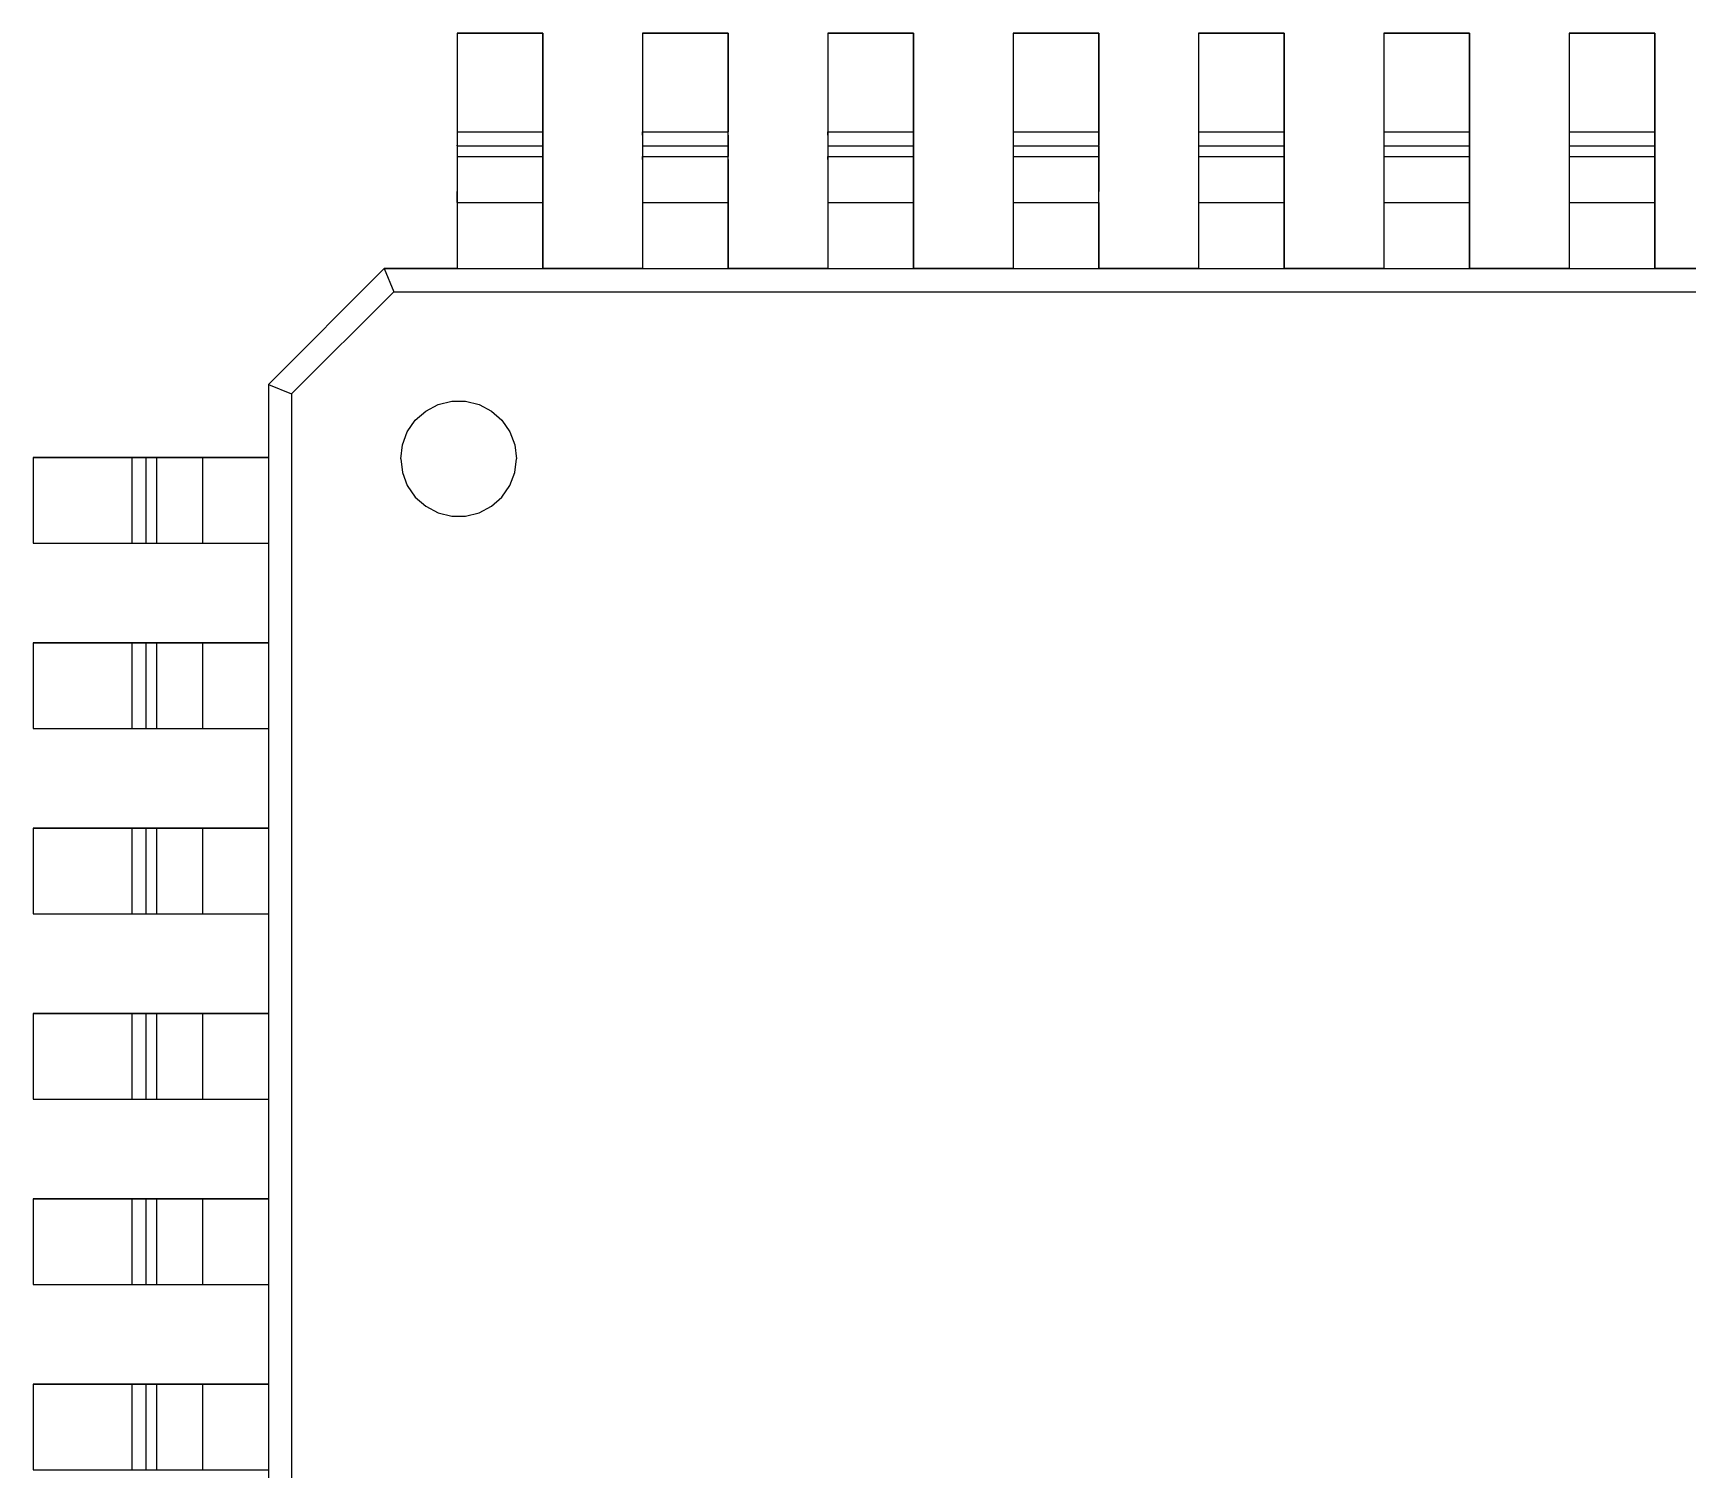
# Model space of a CAD drawing. Header units: inches. Extents: x 5 to 415, y -593 to 71.
# Drawn here: x 131.47 to 145.76, y -451.52 to -439.12 of the extents above; entities that cross this region are included whole.
import ezdxf

# ---------------------------------------------------------------- set-up
doc = ezdxf.new("R2010")
doc.units = ezdxf.units.IN
doc.header["$MEASUREMENT"] = 0

msp = doc.modelspace()

# ---------------------------------------------------------------- linework, layer by layer
at = {"color": 7, "true_color": 0xffffff}
for p, q in [((135.87, -439.118), (135.13, -439.118)), ((135.13, -439.118), (135.13, -441.15)), ((135.13, -439.118), (135.87, -439.118)), ((135.13, -439.118), (135.13, -439.97)), ((135.87, -441.15), (135.87, -439.118)), ((135.87, -439.118), (135.87, -439.97)), ((137.47, -439.118), (136.73, -439.118)), ((136.73, -439.118), (136.73, -441.15)), ((136.73, -439.118), (137.47, -439.118)), ((136.73, -439.118), (136.73, -439.97)), ((137.47, -441.15), (137.47, -439.118)), ((137.47, -439.118), (137.47, -439.97)), ((139.07, -439.118), (138.33, -439.118)), ((138.33, -439.118), (138.33, -441.15)), ((138.33, -439.118), (139.07, -439.118)), ((138.33, -439.118), (138.33, -439.97)), ((139.07, -441.15), (139.07, -439.118)), ((139.07, -439.118), (139.07, -439.97)), ((140.67, -439.118), (139.93, -439.118)), ((139.93, -439.118), (139.93, -441.15)), ((139.93, -439.118), (140.67, -439.118)), ((139.93, -439.118), (139.93, -439.97)), ((140.67, -441.15), (140.67, -439.118)), ((140.67, -439.118), (140.67, -439.97)), ((142.27, -439.118), (141.53, -439.118)), ((141.53, -439.118), (141.53, -441.15)), ((141.53, -439.118), (142.27, -439.118)), ((141.53, -439.118), (141.53, -439.97)), ((142.27, -441.15), (142.27, -439.118)), ((142.27, -439.118), (142.27, -439.97)), ((143.87, -439.118), (143.13, -439.118)), ((143.13, -439.118), (143.13, -441.15)), ((143.13, -439.118), (143.87, -439.118)), ((143.13, -439.118), (143.13, -439.97)), ((143.87, -441.15), (143.87, -439.118)), ((143.87, -439.118), (143.87, -439.97)), ((145.47, -439.118), (144.73, -439.118)), ((144.73, -439.118), (144.73, -441.15)), ((144.73, -439.118), (145.47, -439.118)), ((144.73, -439.118), (144.73, -439.97)), ((145.47, -441.15), (145.47, -439.118)), ((145.47, -439.118), (145.47, -439.97)), ((135.13, -439.97), (135.13, -440)), ((135.13, -439.97), (135.87, -439.97)), ((135.13, -440), (135.13, -440.028)), ((135.13, -440.028), (135.13, -440.052)), ((135.87, -439.97), (135.87, -440)), ((135.87, -440), (135.87, -440.028)), ((135.87, -440.028), (135.87, -440.052)), ((136.73, -440), (136.73, -439.97)), ((136.73, -439.97), (137.47, -439.97)), ((136.73, -440), (136.73, -440.028)), ((136.73, -440.028), (136.73, -440.052)), ((137.47, -440), (137.47, -439.97)), ((137.47, -440), (137.47, -440.028)), ((137.47, -440.028), (137.47, -440.052)), ((138.33, -440), (138.33, -439.97)), ((138.33, -439.97), (139.07, -439.97)), ((138.33, -440), (138.33, -440.028)), ((138.33, -440.028), (138.33, -440.052)), ((139.07, -439.97), (139.07, -440)), ((139.07, -440), (139.07, -440.028)), ((139.07, -440.028), (139.07, -440.052)), ((139.93, -439.97), (139.93, -440)), ((139.93, -439.97), (140.67, -439.97)), ((139.93, -440), (139.93, -440.028)), ((139.93, -440.028), (139.93, -440.052)), ((140.67, -439.97), (140.67, -440)), ((140.67, -440), (140.67, -440.028)), ((140.67, -440.028), (140.67, -440.052)), ((141.53, -439.97), (141.53, -440)), ((141.53, -439.97), (142.27, -439.97)), ((141.53, -440), (141.53, -440.028)), ((141.53, -440.028), (141.53, -440.052)), ((142.27, -439.97), (142.27, -440)), ((142.27, -440), (142.27, -440.028)), ((142.27, -440.028), (142.27, -440.052)), ((143.13, -439.97), (143.13, -440)), ((143.13, -439.97), (143.87, -439.97)), ((143.13, -440), (143.13, -440.028)), ((143.13, -440.028), (143.13, -440.052)), ((143.87, -439.97), (143.87, -440)), ((143.87, -440), (143.87, -440.028)), ((143.87, -440.028), (143.87, -440.052)), ((144.73, -439.97), (144.73, -440)), ((144.73, -439.97), (145.47, -439.97)), ((144.73, -440), (144.73, -440.028)), ((144.73, -440.028), (144.73, -440.052)), ((145.47, -439.97), (145.47, -440)), ((145.47, -440), (145.47, -440.028)), ((145.47, -440.028), (145.47, -440.052)), ((135.13, -440.052), (135.13, -440.07)), ((135.13, -440.07), (135.13, -440.084)), ((135.13, -440.092), (135.13, -440.084)), ((135.13, -440.092), (135.13, -440.184)), ((135.13, -440.092), (135.87, -440.092)), ((135.13, -440.184), (135.13, -440.21)), ((135.13, -440.184), (135.87, -440.184)), ((135.87, -440.052), (135.87, -440.07)), ((135.87, -440.07), (135.87, -440.084)), ((135.87, -440.084), (135.87, -440.092)), ((135.87, -440.092), (135.87, -440.184)), ((135.87, -440.184), (135.87, -440.21)), ((136.73, -440.052), (136.73, -440.07)), ((136.73, -440.07), (136.73, -440.084)), ((136.73, -440.084), (136.73, -440.092)), ((136.73, -440.092), (136.73, -440.184)), ((136.73, -440.092), (137.47, -440.092)), ((136.73, -440.21), (136.73, -440.184)), ((136.73, -440.184), (137.47, -440.184)), ((137.47, -440.052), (137.47, -440.07)), ((137.47, -440.07), (137.47, -440.084)), ((137.47, -440.084), (137.47, -440.092)), ((137.47, -440.092), (137.47, -440.184)), ((137.47, -440.21), (137.47, -440.184)), ((138.33, -440.052), (138.33, -440.07)), ((138.33, -440.07), (138.33, -440.084)), ((138.33, -440.084), (138.33, -440.092)), ((138.33, -440.092), (138.33, -440.184)), ((138.33, -440.092), (139.07, -440.092)), ((138.33, -440.21), (138.33, -440.184)), ((138.33, -440.184), (139.07, -440.184)), ((139.07, -440.052), (139.07, -440.07)), ((139.07, -440.07), (139.07, -440.084)), ((139.07, -440.084), (139.07, -440.092)), ((139.07, -440.092), (139.07, -440.184)), ((139.07, -440.184), (139.07, -440.21)), ((139.93, -440.052), (139.93, -440.07)), ((139.93, -440.07), (139.93, -440.084)), ((139.93, -440.084), (139.93, -440.092)), ((139.93, -440.092), (139.93, -440.184)), ((139.93, -440.092), (140.67, -440.092)), ((139.93, -440.184), (139.93, -440.21)), ((139.93, -440.184), (140.67, -440.184)), ((140.67, -440.052), (140.67, -440.07)), ((140.67, -440.07), (140.67, -440.084)), ((140.67, -440.092), (140.67, -440.084)), ((140.67, -440.092), (140.67, -440.184)), ((140.67, -440.184), (140.67, -440.21)), ((141.53, -440.052), (141.53, -440.07)), ((141.53, -440.07), (141.53, -440.084)), ((141.53, -440.084), (141.53, -440.092)), ((141.53, -440.092), (141.53, -440.184)), ((141.53, -440.092), (142.27, -440.092)), ((141.53, -440.184), (141.53, -440.21)), ((141.53, -440.184), (142.27, -440.184)), ((142.27, -440.052), (142.27, -440.07)), ((142.27, -440.07), (142.27, -440.084)), ((142.27, -440.084), (142.27, -440.092)), ((142.27, -440.092), (142.27, -440.184)), ((142.27, -440.184), (142.27, -440.21)), ((143.13, -440.052), (143.13, -440.07)), ((143.13, -440.07), (143.13, -440.084)), ((143.13, -440.084), (143.13, -440.092)), ((143.13, -440.092), (143.13, -440.184)), ((143.13, -440.092), (143.87, -440.092)), ((143.13, -440.184), (143.13, -440.21)), ((143.13, -440.184), (143.87, -440.184)), ((143.87, -440.052), (143.87, -440.07)), ((143.87, -440.07), (143.87, -440.084)), ((143.87, -440.084), (143.87, -440.092)), ((143.87, -440.092), (143.87, -440.184)), ((143.87, -440.184), (143.87, -440.21)), ((144.73, -440.052), (144.73, -440.07)), ((144.73, -440.07), (144.73, -440.084)), ((144.73, -440.084), (144.73, -440.092)), ((144.73, -440.092), (144.73, -440.184)), ((144.73, -440.092), (145.47, -440.092)), ((144.73, -440.184), (144.73, -440.21)), ((144.73, -440.184), (145.47, -440.184)), ((145.47, -440.052), (145.47, -440.07)), ((145.47, -440.07), (145.47, -440.084)), ((145.47, -440.084), (145.47, -440.092)), ((145.47, -440.092), (145.47, -440.184)), ((145.47, -440.184), (145.47, -440.21)), ((135.13, -440.21), (135.13, -440.256)), ((135.13, -440.256), (135.13, -440.32)), ((135.13, -440.32), (135.13, -440.398)), ((135.87, -440.21), (135.87, -440.256)), ((135.87, -440.256), (135.87, -440.32)), ((135.87, -440.32), (135.87, -440.398)), ((136.73, -440.21), (136.73, -440.256)), ((136.73, -440.256), (136.73, -440.32)), ((136.73, -440.32), (136.73, -440.398)), ((137.47, -440.21), (137.47, -440.256)), ((137.47, -440.256), (137.47, -440.32)), ((137.47, -440.32), (137.47, -440.398)), ((138.33, -440.21), (138.33, -440.256)), ((138.33, -440.256), (138.33, -440.32)), ((138.33, -440.32), (138.33, -440.398)), ((139.07, -440.21), (139.07, -440.256)), ((139.07, -440.256), (139.07, -440.32)), ((139.07, -440.32), (139.07, -440.398)), ((139.93, -440.21), (139.93, -440.256)), ((139.93, -440.256), (139.93, -440.32)), ((139.93, -440.32), (139.93, -440.398)), ((140.67, -440.21), (140.67, -440.256)), ((140.67, -440.256), (140.67, -440.32)), ((140.67, -440.32), (140.67, -440.398)), ((141.53, -440.21), (141.53, -440.256)), ((141.53, -440.256), (141.53, -440.32)), ((141.53, -440.32), (141.53, -440.398)), ((142.27, -440.21), (142.27, -440.256)), ((142.27, -440.256), (142.27, -440.32)), ((142.27, -440.32), (142.27, -440.398)), ((143.13, -440.21), (143.13, -440.256)), ((143.13, -440.256), (143.13, -440.32)), ((143.13, -440.32), (143.13, -440.398)), ((143.87, -440.21), (143.87, -440.256)), ((143.87, -440.256), (143.87, -440.32)), ((143.87, -440.32), (143.87, -440.398)), ((144.73, -440.21), (144.73, -440.256)), ((144.73, -440.256), (144.73, -440.32)), ((144.73, -440.32), (144.73, -440.398)), ((145.47, -440.21), (145.47, -440.256)), ((145.47, -440.256), (145.47, -440.32)), ((145.47, -440.32), (145.47, -440.398)), ((135.13, -440.398), (135.13, -440.486)), ((135.87, -440.398), (135.87, -440.486)), ((136.73, -440.398), (136.73, -440.486)), ((137.47, -440.398), (137.47, -440.486)), ((138.33, -440.398), (138.33, -440.486)), ((139.07, -440.398), (139.07, -440.486)), ((139.93, -440.398), (139.93, -440.486)), ((140.67, -440.398), (140.67, -440.486)), ((141.53, -440.398), (141.53, -440.486)), ((142.27, -440.398), (142.27, -440.486)), ((143.13, -440.398), (143.13, -440.486)), ((143.87, -440.398), (143.87, -440.486)), ((144.73, -440.398), (144.73, -440.486)), ((145.47, -440.398), (145.47, -440.486)), ((135.13, -440.58), (135.13, -440.486)), ((135.13, -440.58), (135.13, -441.15)), ((135.13, -440.58), (135.87, -440.58)), ((135.87, -440.486), (135.87, -440.58)), ((135.87, -440.58), (135.87, -441.15)), ((136.73, -440.486), (136.73, -440.58)), ((136.73, -440.58), (136.73, -441.15)), ((136.73, -440.58), (137.47, -440.58)), ((137.47, -440.486), (137.47, -440.58)), ((137.47, -440.58), (137.47, -441.15)), ((138.33, -440.486), (138.33, -440.58)), ((138.33, -440.58), (138.33, -441.15)), ((138.33, -440.58), (139.07, -440.58)), ((139.07, -440.486), (139.07, -440.58)), ((139.07, -440.58), (139.07, -441.15)), ((139.93, -440.486), (139.93, -440.58)), ((139.93, -440.58), (139.93, -441.15)), ((139.93, -440.58), (140.67, -440.58)), ((140.67, -440.58), (140.67, -440.486)), ((140.67, -440.58), (140.67, -441.15)), ((141.53, -440.486), (141.53, -440.58)), ((141.53, -440.58), (141.53, -441.15)), ((141.53, -440.58), (142.27, -440.58)), ((142.27, -440.486), (142.27, -440.58)), ((142.27, -440.58), (142.27, -441.15)), ((143.13, -440.486), (143.13, -440.58)), ((143.13, -440.58), (143.13, -441.15)), ((143.13, -440.58), (143.87, -440.58)), ((143.87, -440.486), (143.87, -440.58)), ((143.87, -440.58), (143.87, -441.15)), ((144.73, -440.486), (144.73, -440.58)), ((144.73, -440.58), (144.73, -441.15)), ((144.73, -440.58), (145.47, -440.58)), ((145.47, -440.486), (145.47, -440.58)), ((145.47, -440.58), (145.47, -441.15)), ((134.5, -441.15), (133.5, -442.15)), ((133.5, -442.15), (134.5, -441.15)), ((135.13, -441.15), (134.5, -441.15)), ((134.5, -441.15), (153.5, -441.15)), ((134.5, -441.15), (134.582, -441.35)), ((135.13, -441.15), (135.87, -441.15)), ((136.73, -441.15), (135.87, -441.15)), ((136.73, -441.15), (137.47, -441.15)), ((138.33, -441.15), (137.47, -441.15)), ((138.33, -441.15), (139.07, -441.15)), ((139.93, -441.15), (139.07, -441.15)), ((139.93, -441.15), (140.67, -441.15)), ((141.53, -441.15), (140.67, -441.15)), ((141.53, -441.15), (142.27, -441.15)), ((143.13, -441.15), (142.27, -441.15)), ((143.13, -441.15), (143.87, -441.15)), ((144.73, -441.15), (143.87, -441.15)), ((144.73, -441.15), (145.47, -441.15)), ((146.33, -441.15), (145.47, -441.15)), ((133.7, -442.232), (134.582, -441.35)), ((134.582, -441.35), (153.3, -441.35)), ((133.5, -442.15), (133.5, -442.78)), ((133.5, -442.15), (133.7, -442.232)), ((133.5, -442.15), (133.5, -461.15)), ((133.7, -442.232), (133.7, -460.95)), ((134.858, -442.38), (134.964, -442.324)), ((134.964, -442.324), (135.082, -442.296)), ((135.082, -442.296), (135.202, -442.296)), ((135.202, -442.296), (135.318, -442.324)), ((135.318, -442.324), (135.426, -442.38)), ((134.698, -442.56), (134.768, -442.46)), ((134.768, -442.46), (134.858, -442.38)), ((135.426, -442.38), (135.516, -442.46)), ((135.516, -442.46), (135.584, -442.56)), ((134.656, -442.672), (134.698, -442.56)), ((135.584, -442.56), (135.626, -442.672)), ((134.642, -442.792), (134.656, -442.672)), ((135.626, -442.672), (135.642, -442.792)), ((133.5, -442.78), (131.468, -442.78)), ((131.468, -442.78), (131.468, -443.52)), ((131.468, -442.78), (131.468, -443.52)), ((131.468, -442.78), (132.32, -442.78)), ((132.32, -442.78), (132.35, -442.78)), ((132.32, -442.78), (132.32, -443.52)), ((132.35, -442.78), (132.378, -442.78)), ((132.378, -442.78), (132.402, -442.78)), ((132.402, -442.78), (132.42, -442.78)), ((132.42, -442.78), (132.434, -442.78)), ((132.434, -442.78), (132.442, -442.78)), ((132.442, -442.78), (132.534, -442.78)), ((132.442, -442.78), (132.442, -443.52)), ((132.534, -442.78), (132.56, -442.78)), ((132.534, -442.78), (132.534, -443.52)), ((132.56, -442.78), (132.606, -442.78)), ((132.606, -442.78), (132.67, -442.78)), ((132.67, -442.78), (132.748, -442.78)), ((132.748, -442.78), (132.836, -442.78)), ((132.836, -442.78), (132.93, -442.78)), ((132.93, -442.78), (133.5, -442.78)), ((132.93, -442.78), (132.93, -443.52)), ((133.5, -442.78), (133.5, -443.52)), ((134.642, -442.792), (134.656, -442.912)), ((135.626, -442.912), (135.642, -442.792)), ((134.656, -442.912), (134.698, -443.024)), ((134.698, -443.024), (134.768, -443.124)), ((135.516, -443.124), (135.584, -443.024)), ((135.584, -443.024), (135.626, -442.912)), ((134.768, -443.124), (134.858, -443.202)), ((135.426, -443.202), (135.516, -443.124)), ((134.858, -443.202), (134.964, -443.258)), ((134.964, -443.258), (135.082, -443.288)), ((135.082, -443.288), (135.202, -443.288)), ((135.202, -443.288), (135.318, -443.258)), ((135.318, -443.258), (135.426, -443.202)), ((131.468, -443.52), (133.5, -443.52)), ((131.468, -443.52), (132.32, -443.52)), ((132.32, -443.52), (132.35, -443.52)), ((132.35, -443.52), (132.378, -443.52)), ((132.378, -443.52), (132.402, -443.52)), ((132.402, -443.52), (132.42, -443.52)), ((132.42, -443.52), (132.434, -443.52)), ((132.434, -443.52), (132.442, -443.52)), ((132.442, -443.52), (132.534, -443.52)), ((132.534, -443.52), (132.56, -443.52)), ((132.56, -443.52), (132.606, -443.52)), ((132.606, -443.52), (132.67, -443.52)), ((132.67, -443.52), (132.748, -443.52)), ((132.748, -443.52), (132.836, -443.52)), ((132.836, -443.52), (132.93, -443.52)), ((132.93, -443.52), (133.5, -443.52)), ((133.5, -443.52), (133.5, -444.38)), ((133.5, -444.38), (131.468, -444.38)), ((131.468, -444.38), (131.468, -445.12)), ((131.468, -444.38), (131.468, -445.12)), ((131.468, -444.38), (132.32, -444.38)), ((132.32, -444.38), (132.35, -444.38)), ((132.32, -444.38), (132.32, -445.12)), ((132.35, -444.38), (132.378, -444.38)), ((132.378, -444.38), (132.402, -444.38)), ((132.402, -444.38), (132.42, -444.38)), ((132.42, -444.38), (132.434, -444.38)), ((132.434, -444.38), (132.442, -444.38)), ((132.442, -444.38), (132.534, -444.38)), ((132.442, -444.38), (132.442, -445.12)), ((132.534, -444.38), (132.56, -444.38)), ((132.534, -444.38), (132.534, -445.12)), ((132.56, -444.38), (132.606, -444.38)), ((132.606, -444.38), (132.67, -444.38)), ((132.67, -444.38), (132.748, -444.38)), ((132.748, -444.38), (132.836, -444.38)), ((132.836, -444.38), (132.93, -444.38)), ((132.93, -444.38), (133.5, -444.38)), ((132.93, -444.38), (132.93, -445.12)), ((133.5, -444.38), (133.5, -445.12)), ((131.468, -445.12), (133.5, -445.12)), ((131.468, -445.12), (132.32, -445.12)), ((132.32, -445.12), (132.35, -445.12)), ((132.35, -445.12), (132.378, -445.12)), ((132.378, -445.12), (132.402, -445.12)), ((132.402, -445.12), (132.42, -445.12)), ((132.42, -445.12), (132.434, -445.12)), ((132.434, -445.12), (132.442, -445.12)), ((132.442, -445.12), (132.534, -445.12)), ((132.534, -445.12), (132.56, -445.12)), ((132.56, -445.12), (132.606, -445.12)), ((132.606, -445.12), (132.67, -445.12)), ((132.67, -445.12), (132.748, -445.12)), ((132.748, -445.12), (132.836, -445.12)), ((132.836, -445.12), (132.93, -445.12)), ((132.93, -445.12), (133.5, -445.12)), ((133.5, -445.12), (133.5, -445.98)), ((133.5, -445.98), (131.468, -445.98)), ((131.468, -445.98), (131.468, -446.72)), ((131.468, -445.98), (131.468, -446.72)), ((131.468, -445.98), (132.32, -445.98)), ((132.32, -445.98), (132.35, -445.98)), ((132.32, -445.98), (132.32, -446.72)), ((132.35, -445.98), (132.378, -445.98)), ((132.378, -445.98), (132.402, -445.98)), ((132.402, -445.98), (132.42, -445.98)), ((132.42, -445.98), (132.434, -445.98)), ((132.434, -445.98), (132.442, -445.98)), ((132.442, -445.98), (132.534, -445.98)), ((132.442, -445.98), (132.442, -446.72)), ((132.534, -445.98), (132.56, -445.98)), ((132.534, -445.98), (132.534, -446.72)), ((132.56, -445.98), (132.606, -445.98)), ((132.606, -445.98), (132.67, -445.98)), ((132.67, -445.98), (132.748, -445.98)), ((132.748, -445.98), (132.836, -445.98)), ((132.836, -445.98), (132.93, -445.98)), ((132.93, -445.98), (133.5, -445.98)), ((132.93, -445.98), (132.93, -446.72)), ((133.5, -445.98), (133.5, -446.72)), ((131.468, -446.72), (133.5, -446.72)), ((131.468, -446.72), (132.32, -446.72)), ((132.32, -446.72), (132.35, -446.72)), ((132.35, -446.72), (132.378, -446.72)), ((132.378, -446.72), (132.402, -446.72)), ((132.402, -446.72), (132.42, -446.72)), ((132.42, -446.72), (132.434, -446.72)), ((132.434, -446.72), (132.442, -446.72)), ((132.442, -446.72), (132.534, -446.72)), ((132.534, -446.72), (132.56, -446.72)), ((132.56, -446.72), (132.606, -446.72)), ((132.606, -446.72), (132.67, -446.72)), ((132.67, -446.72), (132.748, -446.72)), ((132.748, -446.72), (132.836, -446.72)), ((132.836, -446.72), (132.93, -446.72)), ((132.93, -446.72), (133.5, -446.72)), ((133.5, -446.72), (133.5, -447.58)), ((133.5, -447.58), (131.468, -447.58)), ((131.468, -447.58), (131.468, -448.32)), ((131.468, -447.58), (131.468, -448.32)), ((131.468, -447.58), (132.32, -447.58)), ((132.32, -447.58), (132.35, -447.58)), ((132.32, -447.58), (132.32, -448.32)), ((132.35, -447.58), (132.378, -447.58)), ((132.378, -447.58), (132.402, -447.58)), ((132.402, -447.58), (132.42, -447.58)), ((132.42, -447.58), (132.434, -447.58)), ((132.434, -447.58), (132.442, -447.58)), ((132.442, -447.58), (132.534, -447.58)), ((132.442, -447.58), (132.442, -448.32)), ((132.534, -447.58), (132.56, -447.58)), ((132.534, -447.58), (132.534, -448.32)), ((132.56, -447.58), (132.606, -447.58)), ((132.606, -447.58), (132.67, -447.58)), ((132.67, -447.58), (132.748, -447.58)), ((132.748, -447.58), (132.836, -447.58)), ((132.836, -447.58), (132.93, -447.58)), ((132.93, -447.58), (133.5, -447.58)), ((132.93, -447.58), (132.93, -448.32)), ((133.5, -447.58), (133.5, -448.32)), ((131.468, -448.32), (133.5, -448.32)), ((131.468, -448.32), (132.32, -448.32)), ((132.32, -448.32), (132.35, -448.32)), ((132.35, -448.32), (132.378, -448.32)), ((132.378, -448.32), (132.402, -448.32)), ((132.402, -448.32), (132.42, -448.32)), ((132.42, -448.32), (132.434, -448.32)), ((132.434, -448.32), (132.442, -448.32)), ((132.442, -448.32), (132.534, -448.32)), ((132.534, -448.32), (132.56, -448.32)), ((132.56, -448.32), (132.606, -448.32)), ((132.606, -448.32), (132.67, -448.32)), ((132.67, -448.32), (132.748, -448.32)), ((132.748, -448.32), (132.836, -448.32)), ((132.836, -448.32), (132.93, -448.32)), ((132.93, -448.32), (133.5, -448.32)), ((133.5, -448.32), (133.5, -449.18)), ((133.5, -449.18), (131.468, -449.18)), ((131.468, -449.18), (131.468, -449.92)), ((131.468, -449.18), (131.468, -449.92)), ((131.468, -449.18), (132.32, -449.18)), ((132.32, -449.18), (132.35, -449.18)), ((132.32, -449.18), (132.32, -449.92)), ((132.35, -449.18), (132.378, -449.18)), ((132.378, -449.18), (132.402, -449.18)), ((132.402, -449.18), (132.42, -449.18)), ((132.42, -449.18), (132.434, -449.18)), ((132.434, -449.18), (132.442, -449.18)), ((132.442, -449.18), (132.534, -449.18)), ((132.442, -449.18), (132.442, -449.92)), ((132.534, -449.18), (132.56, -449.18)), ((132.534, -449.18), (132.534, -449.92)), ((132.56, -449.18), (132.606, -449.18)), ((132.606, -449.18), (132.67, -449.18)), ((132.67, -449.18), (132.748, -449.18)), ((132.748, -449.18), (132.836, -449.18)), ((132.836, -449.18), (132.93, -449.18)), ((132.93, -449.18), (133.5, -449.18)), ((132.93, -449.18), (132.93, -449.92)), ((133.5, -449.18), (133.5, -449.92)), ((131.468, -449.92), (133.5, -449.92)), ((131.468, -449.92), (132.32, -449.92)), ((132.32, -449.92), (132.35, -449.92)), ((132.35, -449.92), (132.378, -449.92)), ((132.378, -449.92), (132.402, -449.92)), ((132.402, -449.92), (132.42, -449.92)), ((132.42, -449.92), (132.434, -449.92)), ((132.434, -449.92), (132.442, -449.92)), ((132.442, -449.92), (132.534, -449.92)), ((132.534, -449.92), (132.56, -449.92)), ((132.56, -449.92), (132.606, -449.92)), ((132.606, -449.92), (132.67, -449.92)), ((132.67, -449.92), (132.748, -449.92)), ((132.748, -449.92), (132.836, -449.92)), ((132.836, -449.92), (132.93, -449.92)), ((132.93, -449.92), (133.5, -449.92)), ((133.5, -449.92), (133.5, -450.78)), ((133.5, -450.78), (131.468, -450.78)), ((131.468, -450.78), (131.468, -451.52)), ((131.468, -450.78), (131.468, -451.52)), ((131.468, -450.78), (132.32, -450.78)), ((132.32, -450.78), (132.35, -450.78)), ((132.32, -450.78), (132.32, -451.52)), ((132.35, -450.78), (132.378, -450.78)), ((132.378, -450.78), (132.402, -450.78)), ((132.402, -450.78), (132.42, -450.78)), ((132.42, -450.78), (132.434, -450.78)), ((132.434, -450.78), (132.442, -450.78)), ((132.442, -450.78), (132.534, -450.78)), ((132.442, -450.78), (132.442, -451.52)), ((132.534, -450.78), (132.56, -450.78)), ((132.534, -450.78), (132.534, -451.52)), ((132.56, -450.78), (132.606, -450.78)), ((132.606, -450.78), (132.67, -450.78)), ((132.67, -450.78), (132.748, -450.78)), ((132.748, -450.78), (132.836, -450.78)), ((132.836, -450.78), (132.93, -450.78)), ((132.93, -450.78), (133.5, -450.78)), ((132.93, -450.78), (132.93, -451.52)), ((133.5, -450.78), (133.5, -451.52)), ((131.468, -451.52), (132.32, -451.52)), ((132.32, -451.52), (132.35, -451.52)), ((132.35, -451.52), (132.378, -451.52)), ((132.378, -451.52), (132.402, -451.52)), ((132.402, -451.52), (132.42, -451.52)), ((132.42, -451.52), (132.434, -451.52)), ((132.434, -451.52), (132.442, -451.52)), ((132.442, -451.52), (132.534, -451.52)), ((132.534, -451.52), (132.56, -451.52)), ((132.56, -451.52), (132.606, -451.52)), ((132.606, -451.52), (132.67, -451.52)), ((132.67, -451.52), (132.748, -451.52)), ((132.748, -451.52), (132.836, -451.52)), ((132.836, -451.52), (132.93, -451.52)), ((132.93, -451.52), (133.5, -451.52))]:
    msp.add_line(p, q, dxfattribs=at)
at = {"color": 18, "true_color": 0x000000}
for p, q in [((135.87, -439.118), (135.13, -439.118)), ((135.13, -439.118), (135.13, -441.15)), ((135.13, -439.118), (135.87, -439.118)), ((135.13, -439.118), (135.13, -439.97)), ((135.87, -441.15), (135.87, -439.118)), ((135.87, -439.118), (135.87, -439.97)), ((137.47, -439.118), (136.73, -439.118)), ((136.73, -439.118), (136.73, -441.15)), ((136.73, -439.118), (137.47, -439.118)), ((136.73, -439.118), (136.73, -439.97)), ((137.47, -441.15), (137.47, -439.118)), ((137.47, -439.118), (137.47, -439.97)), ((139.07, -439.118), (138.33, -439.118)), ((138.33, -439.118), (138.33, -441.15)), ((138.33, -439.118), (139.07, -439.118)), ((138.33, -439.118), (138.33, -439.97)), ((139.07, -441.15), (139.07, -439.118)), ((139.07, -439.118), (139.07, -439.97)), ((140.67, -439.118), (139.93, -439.118)), ((139.93, -439.118), (139.93, -441.15)), ((139.93, -439.118), (140.67, -439.118)), ((139.93, -439.118), (139.93, -439.97)), ((140.67, -441.15), (140.67, -439.118)), ((140.67, -439.118), (140.67, -439.97)), ((142.27, -439.118), (141.53, -439.118)), ((141.53, -439.118), (141.53, -441.15)), ((141.53, -439.118), (142.27, -439.118)), ((141.53, -439.118), (141.53, -439.97)), ((142.27, -441.15), (142.27, -439.118)), ((142.27, -439.118), (142.27, -439.97)), ((143.87, -439.118), (143.13, -439.118)), ((143.13, -439.118), (143.13, -441.15)), ((143.13, -439.118), (143.87, -439.118)), ((143.13, -439.118), (143.13, -439.97)), ((143.87, -441.15), (143.87, -439.118)), ((143.87, -439.118), (143.87, -439.97)), ((145.47, -439.118), (144.73, -439.118)), ((144.73, -439.118), (144.73, -441.15)), ((144.73, -439.118), (145.47, -439.118)), ((144.73, -439.118), (144.73, -439.97)), ((145.47, -441.15), (145.47, -439.118)), ((145.47, -439.118), (145.47, -439.97)), ((135.13, -439.97), (135.13, -440)), ((135.13, -439.97), (135.87, -439.97)), ((135.13, -440), (135.13, -440.028)), ((135.13, -440.028), (135.13, -440.052)), ((135.87, -439.97), (135.87, -440)), ((135.87, -440), (135.87, -440.028)), ((135.87, -440.028), (135.87, -440.052)), ((136.73, -440), (136.73, -439.97)), ((136.73, -439.97), (137.47, -439.97)), ((136.73, -440), (136.73, -440.028)), ((136.73, -440.028), (136.73, -440.052)), ((137.47, -440), (137.47, -439.97)), ((137.47, -440), (137.47, -440.028)), ((137.47, -440.028), (137.47, -440.052)), ((138.33, -440), (138.33, -439.97)), ((138.33, -439.97), (139.07, -439.97)), ((138.33, -440), (138.33, -440.028)), ((138.33, -440.028), (138.33, -440.052)), ((139.07, -439.97), (139.07, -440)), ((139.07, -440), (139.07, -440.028)), ((139.07, -440.028), (139.07, -440.052)), ((139.93, -439.97), (139.93, -440)), ((139.93, -439.97), (140.67, -439.97)), ((139.93, -440), (139.93, -440.028)), ((139.93, -440.028), (139.93, -440.052)), ((140.67, -439.97), (140.67, -440)), ((140.67, -440), (140.67, -440.028)), ((140.67, -440.028), (140.67, -440.052)), ((141.53, -439.97), (141.53, -440)), ((141.53, -439.97), (142.27, -439.97)), ((141.53, -440), (141.53, -440.028)), ((141.53, -440.028), (141.53, -440.052)), ((142.27, -439.97), (142.27, -440)), ((142.27, -440), (142.27, -440.028)), ((142.27, -440.028), (142.27, -440.052)), ((143.13, -439.97), (143.13, -440)), ((143.13, -439.97), (143.87, -439.97)), ((143.13, -440), (143.13, -440.028)), ((143.13, -440.028), (143.13, -440.052)), ((143.87, -439.97), (143.87, -440)), ((143.87, -440), (143.87, -440.028)), ((143.87, -440.028), (143.87, -440.052)), ((144.73, -439.97), (144.73, -440)), ((144.73, -439.97), (145.47, -439.97)), ((144.73, -440), (144.73, -440.028)), ((144.73, -440.028), (144.73, -440.052)), ((145.47, -439.97), (145.47, -440)), ((145.47, -440), (145.47, -440.028)), ((145.47, -440.028), (145.47, -440.052)), ((135.13, -440.052), (135.13, -440.07)), ((135.13, -440.07), (135.13, -440.084)), ((135.13, -440.092), (135.13, -440.084)), ((135.13, -440.092), (135.13, -440.184)), ((135.13, -440.092), (135.87, -440.092)), ((135.13, -440.184), (135.13, -440.21)), ((135.13, -440.184), (135.87, -440.184)), ((135.87, -440.052), (135.87, -440.07)), ((135.87, -440.07), (135.87, -440.084)), ((135.87, -440.084), (135.87, -440.092)), ((135.87, -440.092), (135.87, -440.184)), ((135.87, -440.184), (135.87, -440.21)), ((136.73, -440.052), (136.73, -440.07)), ((136.73, -440.07), (136.73, -440.084)), ((136.73, -440.084), (136.73, -440.092)), ((136.73, -440.092), (136.73, -440.184)), ((136.73, -440.092), (137.47, -440.092)), ((136.73, -440.21), (136.73, -440.184)), ((136.73, -440.184), (137.47, -440.184)), ((137.47, -440.052), (137.47, -440.07)), ((137.47, -440.07), (137.47, -440.084)), ((137.47, -440.084), (137.47, -440.092)), ((137.47, -440.092), (137.47, -440.184)), ((137.47, -440.21), (137.47, -440.184)), ((138.33, -440.052), (138.33, -440.07)), ((138.33, -440.07), (138.33, -440.084)), ((138.33, -440.084), (138.33, -440.092)), ((138.33, -440.092), (138.33, -440.184)), ((138.33, -440.092), (139.07, -440.092)), ((138.33, -440.21), (138.33, -440.184)), ((138.33, -440.184), (139.07, -440.184)), ((139.07, -440.052), (139.07, -440.07)), ((139.07, -440.07), (139.07, -440.084)), ((139.07, -440.084), (139.07, -440.092)), ((139.07, -440.092), (139.07, -440.184)), ((139.07, -440.184), (139.07, -440.21)), ((139.93, -440.052), (139.93, -440.07)), ((139.93, -440.07), (139.93, -440.084)), ((139.93, -440.084), (139.93, -440.092)), ((139.93, -440.092), (139.93, -440.184)), ((139.93, -440.092), (140.67, -440.092)), ((139.93, -440.184), (139.93, -440.21)), ((139.93, -440.184), (140.67, -440.184)), ((140.67, -440.052), (140.67, -440.07)), ((140.67, -440.07), (140.67, -440.084)), ((140.67, -440.092), (140.67, -440.084)), ((140.67, -440.092), (140.67, -440.184)), ((140.67, -440.184), (140.67, -440.21)), ((141.53, -440.052), (141.53, -440.07)), ((141.53, -440.07), (141.53, -440.084)), ((141.53, -440.084), (141.53, -440.092)), ((141.53, -440.092), (141.53, -440.184)), ((141.53, -440.092), (142.27, -440.092)), ((141.53, -440.184), (141.53, -440.21)), ((141.53, -440.184), (142.27, -440.184)), ((142.27, -440.052), (142.27, -440.07)), ((142.27, -440.07), (142.27, -440.084)), ((142.27, -440.084), (142.27, -440.092)), ((142.27, -440.092), (142.27, -440.184)), ((142.27, -440.184), (142.27, -440.21)), ((143.13, -440.052), (143.13, -440.07)), ((143.13, -440.07), (143.13, -440.084)), ((143.13, -440.084), (143.13, -440.092)), ((143.13, -440.092), (143.13, -440.184)), ((143.13, -440.092), (143.87, -440.092)), ((143.13, -440.184), (143.13, -440.21)), ((143.13, -440.184), (143.87, -440.184)), ((143.87, -440.052), (143.87, -440.07)), ((143.87, -440.07), (143.87, -440.084)), ((143.87, -440.084), (143.87, -440.092)), ((143.87, -440.092), (143.87, -440.184)), ((143.87, -440.184), (143.87, -440.21)), ((144.73, -440.052), (144.73, -440.07)), ((144.73, -440.07), (144.73, -440.084)), ((144.73, -440.084), (144.73, -440.092)), ((144.73, -440.092), (144.73, -440.184)), ((144.73, -440.092), (145.47, -440.092)), ((144.73, -440.184), (144.73, -440.21)), ((144.73, -440.184), (145.47, -440.184)), ((145.47, -440.052), (145.47, -440.07)), ((145.47, -440.07), (145.47, -440.084)), ((145.47, -440.084), (145.47, -440.092)), ((145.47, -440.092), (145.47, -440.184)), ((145.47, -440.184), (145.47, -440.21)), ((135.13, -440.21), (135.13, -440.256)), ((135.13, -440.256), (135.13, -440.32)), ((135.13, -440.32), (135.13, -440.398)), ((135.87, -440.21), (135.87, -440.256)), ((135.87, -440.256), (135.87, -440.32)), ((135.87, -440.32), (135.87, -440.398)), ((136.73, -440.21), (136.73, -440.256)), ((136.73, -440.256), (136.73, -440.32)), ((136.73, -440.32), (136.73, -440.398)), ((137.47, -440.21), (137.47, -440.256)), ((137.47, -440.256), (137.47, -440.32)), ((137.47, -440.32), (137.47, -440.398)), ((138.33, -440.21), (138.33, -440.256)), ((138.33, -440.256), (138.33, -440.32)), ((138.33, -440.32), (138.33, -440.398)), ((139.07, -440.21), (139.07, -440.256)), ((139.07, -440.256), (139.07, -440.32)), ((139.07, -440.32), (139.07, -440.398)), ((139.93, -440.21), (139.93, -440.256)), ((139.93, -440.256), (139.93, -440.32)), ((139.93, -440.32), (139.93, -440.398)), ((140.67, -440.21), (140.67, -440.256)), ((140.67, -440.256), (140.67, -440.32)), ((140.67, -440.32), (140.67, -440.398)), ((141.53, -440.21), (141.53, -440.256)), ((141.53, -440.256), (141.53, -440.32)), ((141.53, -440.32), (141.53, -440.398)), ((142.27, -440.21), (142.27, -440.256)), ((142.27, -440.256), (142.27, -440.32)), ((142.27, -440.32), (142.27, -440.398)), ((143.13, -440.21), (143.13, -440.256)), ((143.13, -440.256), (143.13, -440.32)), ((143.13, -440.32), (143.13, -440.398)), ((143.87, -440.21), (143.87, -440.256)), ((143.87, -440.256), (143.87, -440.32)), ((143.87, -440.32), (143.87, -440.398)), ((144.73, -440.21), (144.73, -440.256)), ((144.73, -440.256), (144.73, -440.32)), ((144.73, -440.32), (144.73, -440.398)), ((145.47, -440.21), (145.47, -440.256)), ((145.47, -440.256), (145.47, -440.32)), ((145.47, -440.32), (145.47, -440.398)), ((135.13, -440.398), (135.13, -440.486)), ((135.87, -440.398), (135.87, -440.486)), ((136.73, -440.398), (136.73, -440.486)), ((137.47, -440.398), (137.47, -440.486)), ((138.33, -440.398), (138.33, -440.486)), ((139.07, -440.398), (139.07, -440.486)), ((139.93, -440.398), (139.93, -440.486)), ((140.67, -440.398), (140.67, -440.486)), ((141.53, -440.398), (141.53, -440.486)), ((142.27, -440.398), (142.27, -440.486)), ((143.13, -440.398), (143.13, -440.486)), ((143.87, -440.398), (143.87, -440.486)), ((144.73, -440.398), (144.73, -440.486)), ((145.47, -440.398), (145.47, -440.486)), ((135.13, -440.58), (135.13, -440.486)), ((135.13, -440.58), (135.13, -441.15)), ((135.13, -440.58), (135.87, -440.58)), ((135.87, -440.486), (135.87, -440.58)), ((135.87, -440.58), (135.87, -441.15)), ((136.73, -440.486), (136.73, -440.58)), ((136.73, -440.58), (136.73, -441.15)), ((136.73, -440.58), (137.47, -440.58)), ((137.47, -440.486), (137.47, -440.58)), ((137.47, -440.58), (137.47, -441.15)), ((138.33, -440.486), (138.33, -440.58)), ((138.33, -440.58), (138.33, -441.15)), ((138.33, -440.58), (139.07, -440.58)), ((139.07, -440.486), (139.07, -440.58)), ((139.07, -440.58), (139.07, -441.15)), ((139.93, -440.486), (139.93, -440.58)), ((139.93, -440.58), (139.93, -441.15)), ((139.93, -440.58), (140.67, -440.58)), ((140.67, -440.58), (140.67, -440.486)), ((140.67, -440.58), (140.67, -441.15)), ((141.53, -440.486), (141.53, -440.58)), ((141.53, -440.58), (141.53, -441.15)), ((141.53, -440.58), (142.27, -440.58)), ((142.27, -440.486), (142.27, -440.58)), ((142.27, -440.58), (142.27, -441.15)), ((143.13, -440.486), (143.13, -440.58)), ((143.13, -440.58), (143.13, -441.15)), ((143.13, -440.58), (143.87, -440.58)), ((143.87, -440.486), (143.87, -440.58)), ((143.87, -440.58), (143.87, -441.15)), ((144.73, -440.486), (144.73, -440.58)), ((144.73, -440.58), (144.73, -441.15)), ((144.73, -440.58), (145.47, -440.58)), ((145.47, -440.486), (145.47, -440.58)), ((145.47, -440.58), (145.47, -441.15)), ((134.5, -441.15), (133.5, -442.15)), ((133.5, -442.15), (134.5, -441.15)), ((135.13, -441.15), (134.5, -441.15)), ((134.5, -441.15), (153.5, -441.15)), ((134.5, -441.15), (134.582, -441.35)), ((135.13, -441.15), (135.87, -441.15)), ((136.73, -441.15), (135.87, -441.15)), ((136.73, -441.15), (137.47, -441.15)), ((138.33, -441.15), (137.47, -441.15)), ((138.33, -441.15), (139.07, -441.15)), ((139.93, -441.15), (139.07, -441.15)), ((139.93, -441.15), (140.67, -441.15)), ((141.53, -441.15), (140.67, -441.15)), ((141.53, -441.15), (142.27, -441.15)), ((143.13, -441.15), (142.27, -441.15)), ((143.13, -441.15), (143.87, -441.15)), ((144.73, -441.15), (143.87, -441.15)), ((144.73, -441.15), (145.47, -441.15)), ((146.33, -441.15), (145.47, -441.15)), ((133.7, -442.232), (134.582, -441.35)), ((134.582, -441.35), (153.3, -441.35)), ((133.5, -442.15), (133.5, -442.78)), ((133.5, -442.15), (133.7, -442.232)), ((133.5, -442.15), (133.5, -461.15)), ((133.7, -442.232), (133.7, -460.95)), ((134.858, -442.38), (134.964, -442.324)), ((134.964, -442.324), (135.082, -442.296)), ((135.082, -442.296), (135.202, -442.296)), ((135.202, -442.296), (135.318, -442.324)), ((135.318, -442.324), (135.426, -442.38)), ((134.698, -442.56), (134.768, -442.46)), ((134.768, -442.46), (134.858, -442.38)), ((135.426, -442.38), (135.516, -442.46)), ((135.516, -442.46), (135.584, -442.56)), ((134.656, -442.672), (134.698, -442.56)), ((135.584, -442.56), (135.626, -442.672)), ((134.642, -442.792), (134.656, -442.672)), ((135.626, -442.672), (135.642, -442.792)), ((133.5, -442.78), (131.468, -442.78)), ((131.468, -442.78), (131.468, -443.52)), ((131.468, -442.78), (131.468, -443.52)), ((131.468, -442.78), (132.32, -442.78)), ((132.32, -442.78), (132.35, -442.78)), ((132.32, -442.78), (132.32, -443.52)), ((132.35, -442.78), (132.378, -442.78)), ((132.378, -442.78), (132.402, -442.78)), ((132.402, -442.78), (132.42, -442.78)), ((132.42, -442.78), (132.434, -442.78)), ((132.434, -442.78), (132.442, -442.78)), ((132.442, -442.78), (132.534, -442.78)), ((132.442, -442.78), (132.442, -443.52)), ((132.534, -442.78), (132.56, -442.78)), ((132.534, -442.78), (132.534, -443.52)), ((132.56, -442.78), (132.606, -442.78)), ((132.606, -442.78), (132.67, -442.78)), ((132.67, -442.78), (132.748, -442.78)), ((132.748, -442.78), (132.836, -442.78)), ((132.836, -442.78), (132.93, -442.78)), ((132.93, -442.78), (133.5, -442.78)), ((132.93, -442.78), (132.93, -443.52)), ((133.5, -442.78), (133.5, -443.52)), ((134.642, -442.792), (134.656, -442.912)), ((135.626, -442.912), (135.642, -442.792)), ((134.656, -442.912), (134.698, -443.024)), ((134.698, -443.024), (134.768, -443.124)), ((135.516, -443.124), (135.584, -443.024)), ((135.584, -443.024), (135.626, -442.912)), ((134.768, -443.124), (134.858, -443.202)), ((135.426, -443.202), (135.516, -443.124)), ((134.858, -443.202), (134.964, -443.258)), ((134.964, -443.258), (135.082, -443.288)), ((135.082, -443.288), (135.202, -443.288)), ((135.202, -443.288), (135.318, -443.258)), ((135.318, -443.258), (135.426, -443.202)), ((131.468, -443.52), (133.5, -443.52)), ((131.468, -443.52), (132.32, -443.52)), ((132.32, -443.52), (132.35, -443.52)), ((132.35, -443.52), (132.378, -443.52)), ((132.378, -443.52), (132.402, -443.52)), ((132.402, -443.52), (132.42, -443.52)), ((132.42, -443.52), (132.434, -443.52)), ((132.434, -443.52), (132.442, -443.52)), ((132.442, -443.52), (132.534, -443.52)), ((132.534, -443.52), (132.56, -443.52)), ((132.56, -443.52), (132.606, -443.52)), ((132.606, -443.52), (132.67, -443.52)), ((132.67, -443.52), (132.748, -443.52)), ((132.748, -443.52), (132.836, -443.52)), ((132.836, -443.52), (132.93, -443.52)), ((132.93, -443.52), (133.5, -443.52)), ((133.5, -443.52), (133.5, -444.38)), ((133.5, -444.38), (131.468, -444.38)), ((131.468, -444.38), (131.468, -445.12)), ((131.468, -444.38), (131.468, -445.12)), ((131.468, -444.38), (132.32, -444.38)), ((132.32, -444.38), (132.35, -444.38)), ((132.32, -444.38), (132.32, -445.12)), ((132.35, -444.38), (132.378, -444.38)), ((132.378, -444.38), (132.402, -444.38)), ((132.402, -444.38), (132.42, -444.38)), ((132.42, -444.38), (132.434, -444.38)), ((132.434, -444.38), (132.442, -444.38)), ((132.442, -444.38), (132.534, -444.38)), ((132.442, -444.38), (132.442, -445.12)), ((132.534, -444.38), (132.56, -444.38)), ((132.534, -444.38), (132.534, -445.12)), ((132.56, -444.38), (132.606, -444.38)), ((132.606, -444.38), (132.67, -444.38)), ((132.67, -444.38), (132.748, -444.38)), ((132.748, -444.38), (132.836, -444.38)), ((132.836, -444.38), (132.93, -444.38)), ((132.93, -444.38), (133.5, -444.38)), ((132.93, -444.38), (132.93, -445.12)), ((133.5, -444.38), (133.5, -445.12)), ((131.468, -445.12), (133.5, -445.12)), ((131.468, -445.12), (132.32, -445.12)), ((132.32, -445.12), (132.35, -445.12)), ((132.35, -445.12), (132.378, -445.12)), ((132.378, -445.12), (132.402, -445.12)), ((132.402, -445.12), (132.42, -445.12)), ((132.42, -445.12), (132.434, -445.12)), ((132.434, -445.12), (132.442, -445.12)), ((132.442, -445.12), (132.534, -445.12)), ((132.534, -445.12), (132.56, -445.12)), ((132.56, -445.12), (132.606, -445.12)), ((132.606, -445.12), (132.67, -445.12)), ((132.67, -445.12), (132.748, -445.12)), ((132.748, -445.12), (132.836, -445.12)), ((132.836, -445.12), (132.93, -445.12)), ((132.93, -445.12), (133.5, -445.12)), ((133.5, -445.12), (133.5, -445.98)), ((133.5, -445.98), (131.468, -445.98)), ((131.468, -445.98), (131.468, -446.72)), ((131.468, -445.98), (131.468, -446.72)), ((131.468, -445.98), (132.32, -445.98)), ((132.32, -445.98), (132.35, -445.98)), ((132.32, -445.98), (132.32, -446.72)), ((132.35, -445.98), (132.378, -445.98)), ((132.378, -445.98), (132.402, -445.98)), ((132.402, -445.98), (132.42, -445.98)), ((132.42, -445.98), (132.434, -445.98)), ((132.434, -445.98), (132.442, -445.98)), ((132.442, -445.98), (132.534, -445.98)), ((132.442, -445.98), (132.442, -446.72)), ((132.534, -445.98), (132.56, -445.98)), ((132.534, -445.98), (132.534, -446.72)), ((132.56, -445.98), (132.606, -445.98)), ((132.606, -445.98), (132.67, -445.98)), ((132.67, -445.98), (132.748, -445.98)), ((132.748, -445.98), (132.836, -445.98)), ((132.836, -445.98), (132.93, -445.98)), ((132.93, -445.98), (133.5, -445.98)), ((132.93, -445.98), (132.93, -446.72)), ((133.5, -445.98), (133.5, -446.72)), ((131.468, -446.72), (133.5, -446.72)), ((131.468, -446.72), (132.32, -446.72)), ((132.32, -446.72), (132.35, -446.72)), ((132.35, -446.72), (132.378, -446.72)), ((132.378, -446.72), (132.402, -446.72)), ((132.402, -446.72), (132.42, -446.72)), ((132.42, -446.72), (132.434, -446.72)), ((132.434, -446.72), (132.442, -446.72)), ((132.442, -446.72), (132.534, -446.72)), ((132.534, -446.72), (132.56, -446.72)), ((132.56, -446.72), (132.606, -446.72)), ((132.606, -446.72), (132.67, -446.72)), ((132.67, -446.72), (132.748, -446.72)), ((132.748, -446.72), (132.836, -446.72)), ((132.836, -446.72), (132.93, -446.72)), ((132.93, -446.72), (133.5, -446.72)), ((133.5, -446.72), (133.5, -447.58)), ((133.5, -447.58), (131.468, -447.58)), ((131.468, -447.58), (131.468, -448.32)), ((131.468, -447.58), (131.468, -448.32)), ((131.468, -447.58), (132.32, -447.58)), ((132.32, -447.58), (132.35, -447.58)), ((132.32, -447.58), (132.32, -448.32)), ((132.35, -447.58), (132.378, -447.58)), ((132.378, -447.58), (132.402, -447.58)), ((132.402, -447.58), (132.42, -447.58)), ((132.42, -447.58), (132.434, -447.58)), ((132.434, -447.58), (132.442, -447.58)), ((132.442, -447.58), (132.534, -447.58)), ((132.442, -447.58), (132.442, -448.32)), ((132.534, -447.58), (132.56, -447.58)), ((132.534, -447.58), (132.534, -448.32)), ((132.56, -447.58), (132.606, -447.58)), ((132.606, -447.58), (132.67, -447.58)), ((132.67, -447.58), (132.748, -447.58)), ((132.748, -447.58), (132.836, -447.58)), ((132.836, -447.58), (132.93, -447.58)), ((132.93, -447.58), (133.5, -447.58)), ((132.93, -447.58), (132.93, -448.32)), ((133.5, -447.58), (133.5, -448.32)), ((131.468, -448.32), (133.5, -448.32)), ((131.468, -448.32), (132.32, -448.32)), ((132.32, -448.32), (132.35, -448.32)), ((132.35, -448.32), (132.378, -448.32)), ((132.378, -448.32), (132.402, -448.32)), ((132.402, -448.32), (132.42, -448.32)), ((132.42, -448.32), (132.434, -448.32)), ((132.434, -448.32), (132.442, -448.32)), ((132.442, -448.32), (132.534, -448.32)), ((132.534, -448.32), (132.56, -448.32)), ((132.56, -448.32), (132.606, -448.32)), ((132.606, -448.32), (132.67, -448.32)), ((132.67, -448.32), (132.748, -448.32)), ((132.748, -448.32), (132.836, -448.32)), ((132.836, -448.32), (132.93, -448.32)), ((132.93, -448.32), (133.5, -448.32)), ((133.5, -448.32), (133.5, -449.18)), ((133.5, -449.18), (131.468, -449.18)), ((131.468, -449.18), (131.468, -449.92)), ((131.468, -449.18), (131.468, -449.92)), ((131.468, -449.18), (132.32, -449.18)), ((132.32, -449.18), (132.35, -449.18)), ((132.32, -449.18), (132.32, -449.92)), ((132.35, -449.18), (132.378, -449.18)), ((132.378, -449.18), (132.402, -449.18)), ((132.402, -449.18), (132.42, -449.18)), ((132.42, -449.18), (132.434, -449.18)), ((132.434, -449.18), (132.442, -449.18)), ((132.442, -449.18), (132.534, -449.18)), ((132.442, -449.18), (132.442, -449.92)), ((132.534, -449.18), (132.56, -449.18)), ((132.534, -449.18), (132.534, -449.92)), ((132.56, -449.18), (132.606, -449.18)), ((132.606, -449.18), (132.67, -449.18)), ((132.67, -449.18), (132.748, -449.18)), ((132.748, -449.18), (132.836, -449.18)), ((132.836, -449.18), (132.93, -449.18)), ((132.93, -449.18), (133.5, -449.18)), ((132.93, -449.18), (132.93, -449.92)), ((133.5, -449.18), (133.5, -449.92)), ((131.468, -449.92), (133.5, -449.92)), ((131.468, -449.92), (132.32, -449.92)), ((132.32, -449.92), (132.35, -449.92)), ((132.35, -449.92), (132.378, -449.92)), ((132.378, -449.92), (132.402, -449.92)), ((132.402, -449.92), (132.42, -449.92)), ((132.42, -449.92), (132.434, -449.92)), ((132.434, -449.92), (132.442, -449.92)), ((132.442, -449.92), (132.534, -449.92)), ((132.534, -449.92), (132.56, -449.92)), ((132.56, -449.92), (132.606, -449.92)), ((132.606, -449.92), (132.67, -449.92)), ((132.67, -449.92), (132.748, -449.92)), ((132.748, -449.92), (132.836, -449.92)), ((132.836, -449.92), (132.93, -449.92)), ((132.93, -449.92), (133.5, -449.92)), ((133.5, -449.92), (133.5, -450.78)), ((133.5, -450.78), (131.468, -450.78)), ((131.468, -450.78), (131.468, -451.52)), ((131.468, -450.78), (131.468, -451.52)), ((131.468, -450.78), (132.32, -450.78)), ((132.32, -450.78), (132.35, -450.78)), ((132.32, -450.78), (132.32, -451.52)), ((132.35, -450.78), (132.378, -450.78)), ((132.378, -450.78), (132.402, -450.78)), ((132.402, -450.78), (132.42, -450.78)), ((132.42, -450.78), (132.434, -450.78)), ((132.434, -450.78), (132.442, -450.78)), ((132.442, -450.78), (132.534, -450.78)), ((132.442, -450.78), (132.442, -451.52)), ((132.534, -450.78), (132.56, -450.78)), ((132.534, -450.78), (132.534, -451.52)), ((132.56, -450.78), (132.606, -450.78)), ((132.606, -450.78), (132.67, -450.78)), ((132.67, -450.78), (132.748, -450.78)), ((132.748, -450.78), (132.836, -450.78)), ((132.836, -450.78), (132.93, -450.78)), ((132.93, -450.78), (133.5, -450.78)), ((132.93, -450.78), (132.93, -451.52)), ((133.5, -450.78), (133.5, -451.52)), ((131.468, -451.52), (132.32, -451.52)), ((132.32, -451.52), (132.35, -451.52)), ((132.35, -451.52), (132.378, -451.52)), ((132.378, -451.52), (132.402, -451.52)), ((132.402, -451.52), (132.42, -451.52)), ((132.42, -451.52), (132.434, -451.52)), ((132.434, -451.52), (132.442, -451.52)), ((132.442, -451.52), (132.534, -451.52)), ((132.534, -451.52), (132.56, -451.52)), ((132.56, -451.52), (132.606, -451.52)), ((132.606, -451.52), (132.67, -451.52)), ((132.67, -451.52), (132.748, -451.52)), ((132.748, -451.52), (132.836, -451.52)), ((132.836, -451.52), (132.93, -451.52)), ((132.93, -451.52), (133.5, -451.52))]:
    msp.add_line(p, q, dxfattribs=at)

doc.saveas('drawing.dxf')
